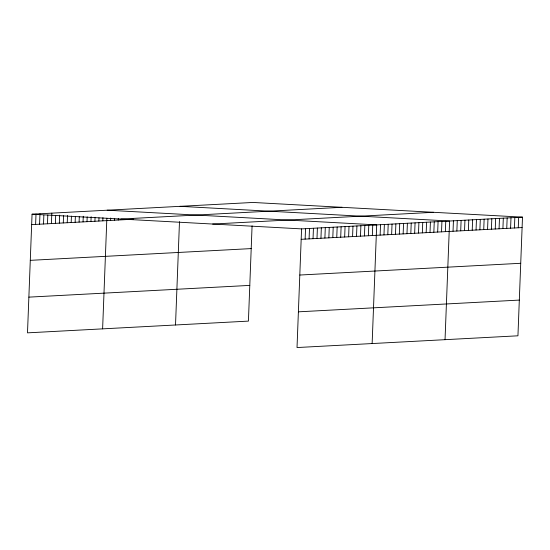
<?xml version="1.0" encoding="UTF-8"?>
<svg xmlns="http://www.w3.org/2000/svg" width="550" height="550" viewBox="0 0 550 550"><rect width="100%" height="100%" fill="white"/><g stroke="black" fill="none" stroke-linecap="round" stroke-linejoin="round"><path stroke-width="0.82" d="M522.5 217.147L301.579 228.889L297.021 347.545L517.942 335.803L522.5 217.147L252.979 202.455L32.058 214.197L27.5 332.853L248.421 321.111L252.079 225.864M35.612 224.414L36.011 213.991M39.566 224.208L39.964 213.778M43.519 223.994L43.856 215.174M47.472 223.781L47.809 214.961M51.425 223.575L51.824 213.153M55.378 223.362L55.688 215.346M59.331 223.156L59.641 215.133M63.284 222.942L63.559 215.724M67.237 222.736L67.513 215.518M71.191 222.523L71.438 216.109M75.144 222.31L75.357 216.7M79.097 222.104L79.31 216.487M83.05 221.891L83.263 216.281M87.003 221.684L87.189 216.872M90.956 221.471L91.142 216.659M94.909 221.265L95.067 217.25M98.863 221.052L98.986 217.841M102.816 220.839L102.939 217.635M102.616 328.859L106.865 218.226M110.605 220.426L110.701 218.02M114.448 220.22L114.503 218.618M118.284 220.021L118.346 218.419M175.519 324.981L179.486 221.623M305.133 239.106L305.532 228.683M309.086 238.893L309.485 228.47M313.039 238.686L313.438 228.264M316.993 238.473L317.391 228.051M320.946 238.267L321.344 227.837M324.899 238.054L325.298 227.631M328.852 237.847L329.251 227.418M332.805 237.634L333.204 227.212M336.758 237.421L337.157 226.999M340.711 237.215L341.11 226.792M344.664 237.002L345.063 226.579M348.618 236.796L349.016 226.366M352.571 236.583L352.969 226.16M356.524 236.376L356.929 225.947M360.477 236.163L360.882 225.741M364.43 235.95L364.836 225.528M368.383 235.744L368.789 225.321M372.336 235.531L372.742 225.108M372.137 343.551L376.695 224.895L107.174 210.21M380.132 235.118L380.531 224.696M383.969 234.912L384.368 224.489M387.805 234.712L388.204 224.283M391.641 234.506L392.04 224.084M395.478 234.3L395.876 223.877M399.314 234.101L399.712 223.671M403.15 233.894L403.549 223.472M406.986 233.688L407.392 223.266M410.822 233.489L411.228 223.059M414.666 233.282L415.064 222.86M418.502 233.076L418.901 222.654M422.338 232.877L422.737 222.447M426.174 232.671L426.573 222.248M430.011 232.464L430.409 222.042M433.847 232.265L434.246 221.836M437.683 232.059L438.082 221.636M441.519 231.853L441.925 221.43M445.356 231.653L445.761 221.224M445.039 339.673L449.598 221.024L180.077 206.333M453.035 231.241L453.434 220.818M456.871 231.041L457.27 220.612M460.707 230.835L461.106 220.413M464.544 230.629L464.942 220.206M468.38 230.429L468.779 220M472.216 230.223L472.622 219.801M476.053 230.017L476.458 219.594M479.889 229.817L480.294 219.388M483.732 229.611L484.131 219.189M487.568 229.405L487.967 218.982M491.404 229.206L491.803 218.776M495.241 228.999L495.639 218.577M499.077 228.793L499.476 218.371M502.913 228.594L503.312 218.164M506.749 228.387L507.155 217.965M510.586 228.181L510.991 217.759M514.429 227.982L514.827 217.553M518.265 227.776L518.664 217.353M121 219.051L341.921 207.302M31.659 224.627L133.629 219.202M212.637 224.042L433.558 212.3M301.18 239.319L522.101 227.569M30.284 260.343L251.206 248.593M299.805 275.034L520.726 263.285M28.875 297.137L249.789 285.395M298.396 311.829L519.317 300.087M32.058 214.197L301.579 228.889"/></g></svg>
